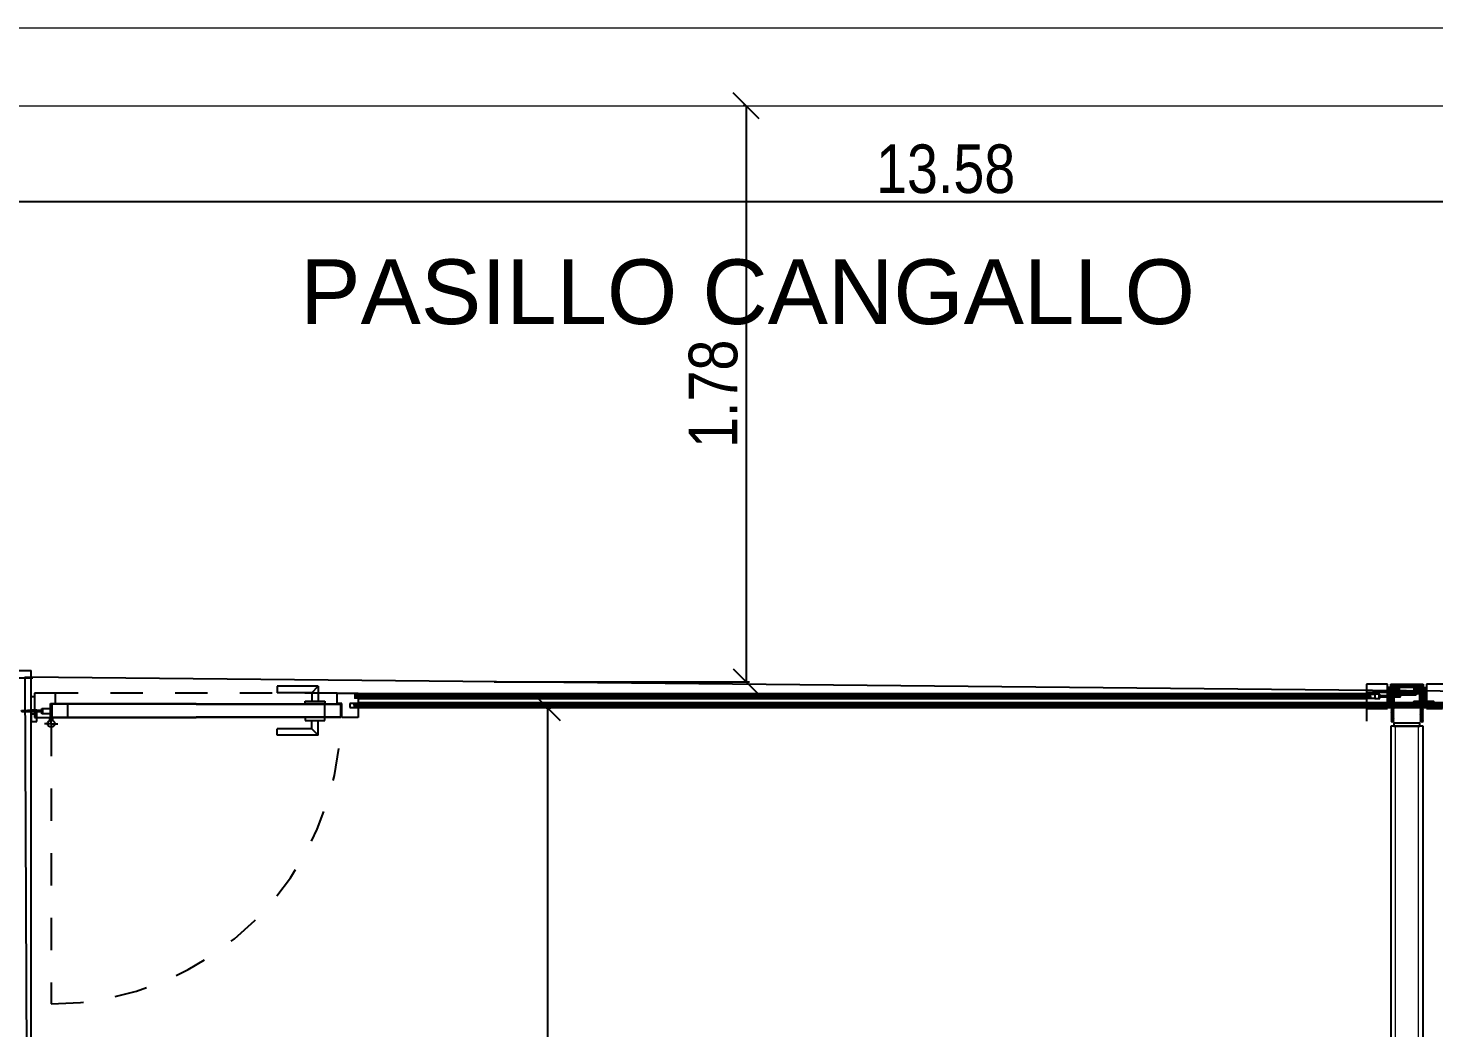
# Model space of a CAD drawing. Header units: millimetres. Extents: x 182 to 305, y 81 to 164.
# Drawn here: x 269.177 to 273.519, y 113.346 to 116.435 of the extents above; entities that cross this region are included whole.
import ezdxf

# ---------------------------------------------------------------- set-up
doc = ezdxf.new("R2010")
doc.units = ezdxf.units.MM
doc.linetypes.add('DASHED2', pattern=[0.375, 0.25, -0.125])
for name, color, linetype in [('0 corte 1', 7, 'Continuous'), ('0 corte 2', 7, 'Continuous'), ('00 existente muro', 7, 'Continuous'), ('ACCESORIOS', 7, 'Continuous'), ('DURLOCK', 7, 'Continuous'), ('estructura', 7, 'Continuous'), ('HATCH LADRILLO COMUN', 7, 'Continuous'), ('madera', 7, 'Continuous'), ('proyeciones', 7, 'Continuous'), ('REVOQUES', 7, 'Continuous'), ('Sectores', 3, 'Continuous'), ('tabique', 7, 'Continuous'), ('tabiqueria modular corte', 7, 'Continuous'), ('VIDRO', 7, 'Continuous')]:
    doc.layers.add(name, color=color, linetype=linetype)
doc.layers.add('A-WALL', color=7, linetype='Continuous', lineweight=9)
doc.layers.add('DIMENSION', color=1, linetype='Continuous', lineweight=25)
doc.styles.add('ARIALNARROW', font='ARIALN.TTF')
doc.styles.add('MtXpl_Arial_Unicode_', font='ARIALUNI.ttf')
doc.dimstyles.new('C', dxfattribs={"dimscale": 1.5, "dimtxt": 0.15, "dimasz": 0.08, "dimexe": 0.01, "dimexo": 0, "dimgap": 0.025, "dimtad": 1, "dimzin": 0, "dimdsep": 46, "dimtxsty": 'ARIALNARROW', "dimblk": 'OBLIQUE', "dimcen": 0, "dimclrd": 256, "dimclre": 256, "dimclrt": 256, "dimadec": 0, "dimazin": 0, "dimtfac": 1.666667, "dimtofl": 0, "dimtmove": 0, "dimatfit": 0, "dimldrblk": 'OBLIQUE', "dimfxl": 0.1, "dimtolj": 1, "dimtzin": 0, "dimarcsym": 0})

# ---------------------------------------------------------------- blocks, each defined once
blk = doc.blocks.new('_Oblique')
at = {"layer": 'estructura', "color": 0, "lineweight": -2}
blk.add_line((-0.5, -0.5), (0.5, 0.5), dxfattribs=at)
blk = doc.blocks.new('*D40')
at = {"layer": 'Defpoints', "color": 0}
for p in [(270.776868, 114.334649), (270.781109, 109.962148), (270.781109, 109.962148)]:
    blk.add_point(p, dxfattribs=at)
at = {"layer": 'DIMENSION', "lineweight": -2}
for p, q in [((270.776868, 114.334649), (270.791109, 114.334649)), ((270.781109, 114.334649), (270.781109, 109.962148)), ((270.781109, 109.962148), (270.791109, 109.962148))]:
    blk.add_line(p, q, dxfattribs=at)
at = {"layer": 'DIMENSION', "lineweight": -2, "xscale": 0.08, "yscale": 0.08, "zscale": 0.08}
for p, rotation in [((270.781109, 114.334649), 90), ((270.781109, 109.962148), 270)]:
    blk.add_blockref('_Oblique', p, dxfattribs=dict(at, rotation=rotation))
at = {"layer": 'DIMENSION', "insert": (270.679532, 112.148399), "char_height": 0.15, "attachment_point": 5, "rotation": 90, "style": 'ARIALNARROW'}
blk.add_mtext('\\A1;4.37', dxfattribs=at)
blk = doc.blocks.new('*D50')
at = {"layer": 'Defpoints', "color": 0}
for p in [(271.395165, 116.194648), (270.616235, 114.415204), (271.395165, 114.415204)]:
    blk.add_point(p, dxfattribs=at)
at = {"layer": 'DIMENSION', "lineweight": -2}
for p, q in [((271.395165, 116.194648), (271.385165, 116.194648)), ((271.395165, 116.194648), (271.395165, 114.415204)), ((270.616235, 114.415204), (271.405165, 114.415204))]:
    blk.add_line(p, q, dxfattribs=at)
at = {"layer": 'DIMENSION', "lineweight": -2, "xscale": 0.08, "yscale": 0.08, "zscale": 0.08}
for p, rotation in [((271.395165, 116.194648), 90), ((271.395165, 114.415204), 270)]:
    blk.add_blockref('_Oblique', p, dxfattribs=dict(at, rotation=rotation))
at = {"layer": 'DIMENSION', "insert": (271.293588, 115.304926), "char_height": 0.15, "attachment_point": 5, "rotation": 90, "style": 'ARIALNARROW'}
blk.add_mtext('\\A1;1.78', dxfattribs=at)
blk = doc.blocks.new('*D51')
at = {"layer": 'Defpoints', "color": 0}
for p in [(265.220788, 115.897484), (265.220788, 115.897484), (278.801539, 114.575899)]:
    blk.add_point(p, dxfattribs=at)
at = {"layer": 'DIMENSION', "lineweight": -2}
for p, q in [((265.220788, 115.897484), (265.220788, 115.907484)), ((278.801539, 115.897484), (265.220788, 115.897484)), ((278.801539, 114.575899), (278.801539, 115.907484))]:
    blk.add_line(p, q, dxfattribs=at)
at = {"layer": 'DIMENSION', "lineweight": -2, "xscale": 0.08, "yscale": 0.08, "zscale": 0.08, "rotation": 180}
blk.add_blockref('_Oblique', (265.220788, 115.897484), dxfattribs=at)
at = {"layer": 'DIMENSION', "lineweight": -2, "xscale": 0.08, "yscale": 0.08, "zscale": 0.08}
blk.add_blockref('_Oblique', (278.801539, 115.897484), dxfattribs=at)
at = {"layer": 'DIMENSION', "insert": (272.011164, 115.999061), "char_height": 0.15, "attachment_point": 5, "style": 'ARIALNARROW'}
blk.add_mtext('\\A1;13.58', dxfattribs=at)

msp = doc.modelspace()

# ---------------------------------------------------------------- linework, layer by layer
at = {"color": 252, "ltscale": 0.01}
msp.add_lwpolyline([(269.166106, 114.429649), (269.186106, 109.962148), (277.780636, 109.962148), (277.701952, 114.344624)], close=True, dxfattribs=at)
at = {"layer": '0 corte 1', "color": 252}
for p, q in [((273.404225, 114.377708), (273.396109, 114.377708)), ((273.396109, 114.377708), (273.396109, 114.342926)), ((273.401906, 114.342926), (273.401906, 114.348723)), ((273.408324, 114.373609), (273.404225, 114.377708)), ((273.463894, 114.373609), (273.408324, 114.373609)), ((273.467993, 114.377708), (273.463894, 114.373609)), ((273.476109, 114.377708), (273.467993, 114.377708)), ((273.470312, 114.348723), (273.470312, 114.342926)), ((273.476109, 114.342926), (273.476109, 114.377708)), ((273.396109, 114.342926), (273.401906, 114.342926)), ((273.470312, 114.342926), (273.476109, 114.342926))]:
    msp.add_line(p, q, dxfattribs=at)
at = {"layer": '0 corte 2'}
msp.add_lwpolyline([(273.39114, 114.293895), (273.39114, 114.382224), (273.31114, 114.382224), (273.31114, 114.293895)], dxfattribs=at)
at = {"layer": '00 existente muro', "color": 252, "lineweight": 18}
msp.add_line((269.186106, 114.245504, 0.000001), (269.186106, 114.379649), dxfattribs=at)
at = {"layer": 'A-WALL', "color": 252, "lineweight": 18}
for p, q in [((276.136101, 116.434648), (251.336101, 116.434648)), ((251.336101, 116.194648), (276.136101, 116.194648))]:
    msp.add_line(p, q, dxfattribs=at)
at = {"layer": 'ACCESORIOS', "color": 252}
for p, q in [((269.945559, 114.401563, 0.000001), (269.945559, 114.381445, 0.000001)), ((270.072618, 114.401563, 0.000001), (269.945559, 114.401563, 0.000001)), ((270.052956, 114.381445, 0.000001), (270.072618, 114.401563, 0.000001)), ((270.072618, 114.401563, 0.000001), (270.072618, 114.355609, 0.000001)), ((270.052956, 114.381445, 0.000001), (269.945559, 114.381445, 0.000001)), ((270.032289, 114.355609, 0.000001), (270.093106, 114.355609, 0.000001)), ((270.032289, 114.346649, 0.000001), (270.032289, 114.355609, 0.000001)), ((270.093106, 114.346649, 0.000001), (270.032289, 114.346649, 0.000001)), ((270.052956, 114.381445, 0.000001), (270.052956, 114.355609, 0.000001)), ((270.093106, 114.355609, 0.000001), (270.093106, 114.346649, 0.000001)), ((269.243106, 114.304649, 0.000001), (269.243106, 114.295649, 0.000001)), ((269.246106, 114.304649, 0.000001), (269.246106, 114.296509, 0.000001)), ((269.247606, 114.285612, 0.000001), (269.247606, 114.302249, 0.000001)), ((269.249106, 114.304649, 0.000001), (269.249106, 114.296509, 0.000001)), ((269.252106, 114.304649, 0.000001), (269.252106, 114.295649, 0.000001)), ((270.093106, 114.304649, 0.000001), (270.032289, 114.304649, 0.000001)), ((270.032289, 114.304649, 0.000001), (270.032289, 114.295689, 0.000001)), ((270.093106, 114.295689, 0.000001), (270.093106, 114.304649, 0.000001)), ((269.247606, 114.285612, 0.000001), (269.226932, 114.285612, 0.000001)), ((269.247606, 114.285612, 0.000001), (269.26828, 114.285612, 0.000001)), ((269.247606, 114.285612, 0.000001), (269.247606, 114.268974, 0.000001)), ((269.945559, 114.249735, 0.000001), (269.945559, 114.269853, 0.000001)), ((270.052956, 114.269853, 0.000001), (269.945559, 114.269853, 0.000001)), ((270.032289, 114.295689, 0.000001), (270.093106, 114.295689, 0.000001)), ((270.052956, 114.269853, 0.000001), (270.052956, 114.295689, 0.000001)), ((270.052956, 114.269853, 0.000001), (270.072618, 114.249735, 0.000001)), ((270.072618, 114.249735, 0.000001), (270.072618, 114.295689, 0.000001)), ((270.072618, 114.249735, 0.000001), (269.945559, 114.249735, 0.000001))]:
    msp.add_line(p, q, dxfattribs=at)
msp.add_lwpolyline([(273.351207, 114.369499), (273.351207, 114.370999), (273.349957, 114.370999), (273.349957, 114.374449, -0.414214), (273.350757, 114.375249), (273.352757, 114.375249), (273.352757, 114.365249), (273.350757, 114.365249, -0.414214), (273.349957, 114.366049), (273.349957, 114.369499)], format="xyb", close=True, dxfattribs=at)
for points in [[(273.352757, 114.368499), (273.413589, 114.368499, 0.144767), (273.413861, 114.368579), (273.416122, 114.370044, 0.481578), (273.416167, 114.370511), (273.414783, 114.371857, 0.195255), (273.414434, 114.371999), (273.352757, 114.371999)], [(273.519461, 114.350688), (273.458629, 114.350688, -0.144767), (273.458357, 114.350768), (273.456096, 114.352233, -0.481578), (273.45605, 114.3527), (273.457435, 114.354046, -0.195255), (273.457784, 114.354188), (273.519461, 114.354188)]]:
    msp.add_lwpolyline(points, format="xyb", dxfattribs=at)
for points in [[(273.352807, 114.368499), (273.353207, 114.367749), (273.354107, 114.372849), (273.354457, 114.371999)], [(273.354307, 114.368499), (273.354707, 114.367749), (273.355607, 114.372849), (273.355957, 114.371999)], [(273.355807, 114.368499), (273.356207, 114.367749), (273.357107, 114.372849), (273.357457, 114.371999)], [(273.357307, 114.368499), (273.357707, 114.367749), (273.358607, 114.372849), (273.358957, 114.371999)], [(273.358807, 114.368499), (273.359207, 114.367749), (273.360107, 114.372849), (273.360457, 114.371999)], [(273.360307, 114.368499), (273.360707, 114.367749), (273.361607, 114.372849), (273.361957, 114.371999)], [(273.361807, 114.368499), (273.362207, 114.367749), (273.363107, 114.372849), (273.363457, 114.371999)], [(273.363307, 114.368499), (273.363707, 114.367749), (273.364607, 114.372849), (273.364957, 114.371999)], [(273.364807, 114.368499), (273.365207, 114.367749), (273.366107, 114.372849), (273.366457, 114.371999)], [(273.366307, 114.368499), (273.366707, 114.367749), (273.367607, 114.372849), (273.367957, 114.371999)], [(273.367807, 114.368499), (273.368207, 114.367749), (273.369107, 114.372849), (273.369457, 114.371999)], [(273.369307, 114.368499), (273.369707, 114.367749), (273.370607, 114.372849), (273.370957, 114.371999)], [(273.370807, 114.368499), (273.371207, 114.367749), (273.372107, 114.372849), (273.372457, 114.371999)], [(273.372307, 114.368499), (273.372707, 114.367749), (273.373607, 114.372849), (273.373957, 114.371999)], [(273.373807, 114.368499), (273.374207, 114.367749), (273.375107, 114.372849), (273.375457, 114.371999)], [(273.375307, 114.368499), (273.375707, 114.367749), (273.376607, 114.372849), (273.376957, 114.371999)], [(273.376807, 114.368499), (273.377207, 114.367749), (273.378107, 114.372849), (273.378457, 114.371999)], [(273.378307, 114.368499), (273.378707, 114.367749), (273.379607, 114.372849), (273.379957, 114.371999)], [(273.379807, 114.368499), (273.380207, 114.367749), (273.381107, 114.372849), (273.381457, 114.371999)], [(273.381307, 114.368499), (273.381707, 114.367749), (273.382607, 114.372849), (273.382957, 114.371999)], [(273.382807, 114.368499), (273.383207, 114.367749), (273.384107, 114.372849), (273.384457, 114.371999)], [(273.382807, 114.368499), (273.383207, 114.367749), (273.384107, 114.372849), (273.384457, 114.371999)], [(273.384307, 114.368499), (273.384707, 114.367749), (273.385607, 114.372849), (273.385957, 114.371999)], [(273.385807, 114.368499), (273.386207, 114.367749), (273.387107, 114.372849), (273.387457, 114.371999)], [(273.387307, 114.368499), (273.387707, 114.367749), (273.388607, 114.372849), (273.388957, 114.371999)], [(273.388807, 114.368499), (273.389207, 114.367749), (273.390107, 114.372849), (273.390457, 114.371999)], [(273.390307, 114.368499), (273.390707, 114.367749), (273.391607, 114.372849), (273.391957, 114.371999)], [(273.391807, 114.368499), (273.392207, 114.367749), (273.393107, 114.372849), (273.393457, 114.371999)], [(273.393307, 114.368499), (273.393707, 114.367749), (273.394607, 114.372849), (273.394957, 114.371999)], [(273.394807, 114.368499), (273.395207, 114.367749), (273.396107, 114.372849), (273.396457, 114.371999)], [(273.396307, 114.368499), (273.396707, 114.367749), (273.397607, 114.372849), (273.397957, 114.371999)], [(273.397807, 114.368499), (273.398207, 114.367749), (273.399107, 114.372849), (273.399457, 114.371999)], [(273.399307, 114.368499), (273.399707, 114.367749), (273.400607, 114.372849), (273.400957, 114.371999)], [(273.400807, 114.368499), (273.401207, 114.367749), (273.402107, 114.372849), (273.402457, 114.371999)], [(273.402307, 114.368499), (273.402707, 114.367749), (273.403607, 114.372849), (273.403957, 114.371999)], [(273.403807, 114.368499), (273.404207, 114.367749), (273.405107, 114.372849), (273.405457, 114.371999)], [(273.403807, 114.368499), (273.404207, 114.367749), (273.405107, 114.372849), (273.405457, 114.371999)], [(273.405307, 114.368499), (273.405707, 114.367749), (273.406607, 114.372849), (273.406957, 114.371999)], [(273.406807, 114.368499), (273.407207, 114.367749), (273.408107, 114.372849), (273.408457, 114.371999)], [(273.408307, 114.368499), (273.408707, 114.367749), (273.409607, 114.372849), (273.409957, 114.371999)], [(273.409807, 114.368499), (273.410207, 114.367749), (273.411107, 114.372849), (273.411457, 114.371999)], [(273.411307, 114.368499), (273.411707, 114.367749), (273.412607, 114.372849), (273.412957, 114.371999)], [(273.412807, 114.368499), (273.413207, 114.367749), (273.414107, 114.372849), (273.414457, 114.371999)], [(273.459411, 114.350688), (273.459011, 114.349938), (273.458111, 114.355038), (273.457761, 114.354188)], [(273.460911, 114.350688), (273.460511, 114.349938), (273.459611, 114.355038), (273.459261, 114.354188)], [(273.462411, 114.350688), (273.462011, 114.349938), (273.461111, 114.355038), (273.460761, 114.354188)], [(273.463911, 114.350688), (273.463511, 114.349938), (273.462611, 114.355038), (273.462261, 114.354188)], [(273.465411, 114.350688), (273.465011, 114.349938), (273.464111, 114.355038), (273.463761, 114.354188)], [(273.466911, 114.350688), (273.466511, 114.349938), (273.465611, 114.355038), (273.465261, 114.354188)], [(273.468411, 114.350688), (273.468011, 114.349938), (273.467111, 114.355038), (273.466761, 114.354188)], [(273.468411, 114.350688), (273.468011, 114.349938), (273.467111, 114.355038), (273.466761, 114.354188)], [(273.469911, 114.350688), (273.469511, 114.349938), (273.468611, 114.355038), (273.468261, 114.354188)], [(273.471411, 114.350688), (273.471011, 114.349938), (273.470111, 114.355038), (273.469761, 114.354188)], [(273.472911, 114.350688), (273.472511, 114.349938), (273.471611, 114.355038), (273.471261, 114.354188)], [(273.474411, 114.350688), (273.474011, 114.349938), (273.473111, 114.355038), (273.472761, 114.354188)], [(273.475911, 114.350688), (273.475511, 114.349938), (273.474611, 114.355038), (273.474261, 114.354188)], [(273.477411, 114.350688), (273.477011, 114.349938), (273.476111, 114.355038), (273.475761, 114.354188)], [(273.478911, 114.350688), (273.478511, 114.349938), (273.477611, 114.355038), (273.477261, 114.354188)], [(273.480411, 114.350688), (273.480011, 114.349938), (273.479111, 114.355038), (273.478761, 114.354188)], [(273.481911, 114.350688), (273.481511, 114.349938), (273.480611, 114.355038), (273.480261, 114.354188)], [(273.483411, 114.350688), (273.483011, 114.349938), (273.482111, 114.355038), (273.481761, 114.354188)], [(273.484911, 114.350688), (273.484511, 114.349938), (273.483611, 114.355038), (273.483261, 114.354188)], [(273.486411, 114.350688), (273.486011, 114.349938), (273.485111, 114.355038), (273.484761, 114.354188)], [(273.487911, 114.350688), (273.487511, 114.349938), (273.486611, 114.355038), (273.486261, 114.354188)], [(273.489411, 114.350688), (273.489011, 114.349938), (273.488111, 114.355038), (273.487761, 114.354188)], [(273.489411, 114.350688), (273.489011, 114.349938), (273.488111, 114.355038), (273.487761, 114.354188)], [(273.490911, 114.350688), (273.490511, 114.349938), (273.489611, 114.355038), (273.489261, 114.354188)], [(273.492411, 114.350688), (273.492011, 114.349938), (273.491111, 114.355038), (273.490761, 114.354188)], [(273.493911, 114.350688), (273.493511, 114.349938), (273.492611, 114.355038), (273.492261, 114.354188)], [(273.495411, 114.350688), (273.495011, 114.349938), (273.494111, 114.355038), (273.493761, 114.354188)], [(273.496911, 114.350688), (273.496511, 114.349938), (273.495611, 114.355038), (273.495261, 114.354188)], [(273.498411, 114.350688), (273.498011, 114.349938), (273.497111, 114.355038), (273.496761, 114.354188)], [(273.499911, 114.350688), (273.499511, 114.349938), (273.498611, 114.355038), (273.498261, 114.354188)], [(273.501411, 114.350688), (273.501011, 114.349938), (273.500111, 114.355038), (273.499761, 114.354188)], [(273.502911, 114.350688), (273.502511, 114.349938), (273.501611, 114.355038), (273.501261, 114.354188)], [(273.504411, 114.350688), (273.504011, 114.349938), (273.503111, 114.355038), (273.502761, 114.354188)], [(273.505911, 114.350688), (273.505511, 114.349938), (273.504611, 114.355038), (273.504261, 114.354188)], [(273.507411, 114.350688), (273.507011, 114.349938), (273.506111, 114.355038), (273.505761, 114.354188)], [(273.508911, 114.350688), (273.508511, 114.349938), (273.507611, 114.355038), (273.507261, 114.354188)], [(273.510411, 114.350688), (273.510011, 114.349938), (273.509111, 114.355038), (273.508761, 114.354188)], [(273.511911, 114.350688), (273.511511, 114.349938), (273.510611, 114.355038), (273.510261, 114.354188)], [(273.513411, 114.350688), (273.513011, 114.349938), (273.512111, 114.355038), (273.511761, 114.354188)], [(273.514911, 114.350688), (273.514511, 114.349938), (273.513611, 114.355038), (273.513261, 114.354188)], [(273.516411, 114.350688), (273.516011, 114.349938), (273.515111, 114.355038), (273.514761, 114.354188)], [(273.517911, 114.350688), (273.517511, 114.349938), (273.516611, 114.355038), (273.516261, 114.354188)], [(273.519411, 114.350688), (273.519011, 114.349938), (273.518111, 114.355038), (273.517761, 114.354188)]]:
    msp.add_lwpolyline(points, dxfattribs=at)
at = {"layer": 'ACCESORIOS', "color": 252, "elevation": 0.000001}
msp.add_lwpolyline([(269.219458, 114.322628), (269.158626, 114.322628, -0.144767), (269.158354, 114.322709), (269.156093, 114.324174, -0.481578), (269.156047, 114.324641), (269.157432, 114.325987, -0.195255), (269.157781, 114.326128), (269.219458, 114.326128)], format="xyb", dxfattribs=at)
for points in [[(269.177408, 114.322628), (269.177008, 114.321878), (269.176108, 114.326978), (269.175758, 114.326128)], [(269.178908, 114.322628), (269.178508, 114.321878), (269.177608, 114.326978), (269.177258, 114.326128)], [(269.180408, 114.322628), (269.180008, 114.321878), (269.179108, 114.326978), (269.178758, 114.326128)], [(269.181908, 114.322628), (269.181508, 114.321878), (269.180608, 114.326978), (269.180258, 114.326128)], [(269.183408, 114.322628), (269.183008, 114.321878), (269.182108, 114.326978), (269.181758, 114.326128)], [(269.184908, 114.322628), (269.184508, 114.321878), (269.183608, 114.326978), (269.183258, 114.326128)], [(269.186408, 114.322628), (269.186008, 114.321878), (269.185108, 114.326978), (269.184758, 114.326128)], [(269.187908, 114.322628), (269.187508, 114.321878), (269.186608, 114.326978), (269.186258, 114.326128)], [(269.189408, 114.322628), (269.189008, 114.321878), (269.188108, 114.326978), (269.187758, 114.326128)], [(269.189408, 114.322628), (269.189008, 114.321878), (269.188108, 114.326978), (269.187758, 114.326128)], [(269.190908, 114.322628), (269.190508, 114.321878), (269.189608, 114.326978), (269.189258, 114.326128)], [(269.192408, 114.322628), (269.192008, 114.321878), (269.191108, 114.326978), (269.190758, 114.326128)], [(269.193908, 114.322628), (269.193508, 114.321878), (269.192608, 114.326978), (269.192258, 114.326128)], [(269.195408, 114.322628), (269.195008, 114.321878), (269.194108, 114.326978), (269.193758, 114.326128)], [(269.196908, 114.322628), (269.196508, 114.321878), (269.195608, 114.326978), (269.195258, 114.326128)], [(269.198408, 114.322628), (269.198008, 114.321878), (269.197108, 114.326978), (269.196758, 114.326128)], [(269.199908, 114.322628), (269.199508, 114.321878), (269.198608, 114.326978), (269.198258, 114.326128)], [(269.201408, 114.322628), (269.201008, 114.321878), (269.200108, 114.326978), (269.199758, 114.326128)], [(269.202908, 114.322628), (269.202508, 114.321878), (269.201608, 114.326978), (269.201258, 114.326128)], [(269.204408, 114.322628), (269.204008, 114.321878), (269.203108, 114.326978), (269.202758, 114.326128)], [(269.205908, 114.322628), (269.205508, 114.321878), (269.204608, 114.326978), (269.204258, 114.326128)], [(269.207408, 114.322628), (269.207008, 114.321878), (269.206108, 114.326978), (269.205758, 114.326128)], [(269.208908, 114.322628), (269.208508, 114.321878), (269.207608, 114.326978), (269.207258, 114.326128)], [(269.210408, 114.322628), (269.210008, 114.321878), (269.209108, 114.326978), (269.208758, 114.326128)], [(269.211908, 114.322628), (269.211508, 114.321878), (269.210608, 114.326978), (269.210258, 114.326128)], [(269.213408, 114.322628), (269.213008, 114.321878), (269.212108, 114.326978), (269.211758, 114.326128)], [(269.214908, 114.322628), (269.214508, 114.321878), (269.213608, 114.326978), (269.213258, 114.326128)], [(269.216408, 114.322628), (269.216008, 114.321878), (269.215108, 114.326978), (269.214758, 114.326128)], [(269.217908, 114.322628), (269.217508, 114.321878), (269.216608, 114.326978), (269.216258, 114.326128)], [(269.219408, 114.322628), (269.219008, 114.321878), (269.218108, 114.326978), (269.217758, 114.326128)]]:
    msp.add_lwpolyline(points, dxfattribs=at)
msp.add_lwpolyline([(269.221008, 114.323628), (269.221008, 114.325128), (269.222258, 114.325128), (269.222258, 114.328578, 0.414214), (269.221458, 114.329378), (269.219458, 114.329378), (269.219458, 114.319378), (269.221458, 114.319378, 0.414214), (269.222258, 114.320178), (269.222258, 114.323628)], format="xyb", close=True, dxfattribs=at)
at = {"layer": 'ACCESORIOS', "color": 252}
msp.add_circle((269.247606, 114.285612, 0.000001), 0.011, dxfattribs=at)
at = {"layer": 'DURLOCK', "color": 252, "lineweight": 18}
for p, q in [((273.401109, 109.990208), (273.401109, 114.277708)), ((273.401109, 114.277708), (273.401109, 114.277708)), ((273.401109, 114.277708), (273.471109, 114.277708)), ((273.471109, 114.277708), (273.471109, 110.055208))]:
    msp.add_line(p, q, dxfattribs=at)
at = {"layer": 'HATCH LADRILLO COMUN', "color": 252, "ltscale": 5}
for p, q in [((268.639617, 114.449649), (269.186106, 114.449649)), ((269.186106, 109.962148), (269.186106, 114.449649)), ((268.644299, 114.427483), (269.190788, 114.427483))]:
    msp.add_line(p, q, dxfattribs=at)
at = {"layer": 'madera', "color": 252}
for p, q in [((273.376109, 114.407708), (273.311109, 114.407708)), ((273.311109, 114.407708), (273.311109, 114.376458)), ((273.376109, 114.375708), (273.376109, 114.407708)), ((273.386109, 114.397708), (273.376109, 114.397708)), ((273.376109, 114.397708), (273.376109, 114.342708)), ((273.386109, 114.397708), (273.386109, 114.407708)), ((273.386109, 114.407708), (273.486109, 114.407708)), ((273.486109, 114.397708), (273.386109, 114.397708)), ((273.413609, 114.397708), (273.386109, 114.397708)), ((273.413609, 114.387708), (273.413609, 114.397708)), ((273.458609, 114.387708), (273.458609, 114.397708)), ((273.458609, 114.397708), (273.486109, 114.397708)), ((273.486109, 114.407708), (273.486109, 114.397708)), ((273.486109, 114.397708), (273.496109, 114.397708)), ((273.561109, 114.407708), (273.496109, 114.407708)), ((273.496109, 114.407708), (273.496109, 114.376458)), ((273.496109, 114.397708), (273.496109, 114.342708)), ((269.186106, 114.314649), (269.186106, 114.369649)), ((269.186106, 114.369649), (269.196106, 114.369649)), ((269.261106, 114.379649, 0.000001), (269.196106, 114.379649, 0.000001)), ((269.196106, 114.379649, 0.000001), (269.196106, 114.348399, 0.000001)), ((269.196106, 114.369649), (269.196106, 114.314649)), ((269.196106, 114.348399, 0.000001), (269.196106, 114.348399, 0.000001)), ((269.196106, 114.348399, 0.000001), (269.196106, 114.342149, 0.000001)), ((269.246106, 114.304649, 0.000001), (269.246106, 114.347649, 0.000001)), ((269.246106, 114.347649, 0.000001), (269.261106, 114.347649, 0.000001)), ((269.696106, 114.346649, 0.000001), (269.249106, 114.346649, 0.000001)), ((269.249106, 114.346649, 0.000001), (269.249106, 114.304649, 0.000001)), ((269.696106, 114.345649, 0.000001), (269.250106, 114.345649, 0.000001)), ((269.250106, 114.345649, 0.000001), (269.250106, 114.305649, 0.000001)), ((269.261106, 114.347649, 0.000001), (269.261106, 114.379649, 0.000001)), ((269.299106, 114.305649, 0.000001), (269.299106, 114.345649, 0.000001)), ((269.696106, 114.346649, 0.000001), (270.143106, 114.346649, 0.000001)), ((269.696106, 114.345649, 0.000001), (270.142106, 114.345649, 0.000001)), ((270.093106, 114.305649, 0.000001), (270.093106, 114.345649, 0.000001)), ((270.131106, 114.347649, 0.000001), (270.131106, 114.379649, 0.000001)), ((270.131106, 114.379649, 0.000001), (270.196106, 114.379649, 0.000001)), ((270.146106, 114.347649, 0.000001), (270.131106, 114.347649, 0.000001)), ((270.142106, 114.345649, 0.000001), (270.142106, 114.305649, 0.000001)), ((270.143106, 114.346649, 0.000001), (270.143106, 114.304649, 0.000001)), ((270.146106, 114.304649, 0.000001), (270.146106, 114.347649, 0.000001)), ((270.196106, 114.348399, 0.000001), (270.170606, 114.348399, 0.000001)), ((270.170606, 114.348399, 0.000001), (270.170606, 114.342149, 0.000001)), ((270.196106, 114.379649, 0.000001), (270.196106, 114.348399, 0.000001)), ((273.311109, 114.376458), (273.336609, 114.376458)), ((273.336609, 114.363958), (273.311109, 114.363958)), ((273.311109, 114.363958), (273.311109, 114.332708)), ((273.336609, 114.376458), (273.336609, 114.370208)), ((273.336609, 114.370208), (273.336609, 114.363958)), ((273.376109, 114.332708), (273.376109, 114.375708)), ((273.376109, 114.375708), (273.376109, 114.375708)), ((273.386109, 114.387708), (273.413609, 114.387708)), ((273.386109, 114.342708), (273.386109, 114.387708)), ((273.486109, 114.387708), (273.458609, 114.387708)), ((273.486109, 114.342708), (273.486109, 114.387708)), ((273.496109, 114.376458), (273.496109, 114.376458)), ((273.496109, 114.376458), (273.496109, 114.370208)), ((273.496109, 114.370208), (273.496109, 114.363958)), ((273.496109, 114.363958), (273.496109, 114.363958)), ((273.496109, 114.363958), (273.496109, 114.332708)), ((269.196106, 114.314649), (269.186106, 114.314649)), ((269.196106, 114.342149, 0.000001), (269.196106, 114.335899, 0.000001)), ((269.196106, 114.335899, 0.000001), (269.196106, 114.335899, 0.000001)), ((269.196106, 114.335899, 0.000001), (269.196106, 114.304649, 0.000001)), ((269.196106, 114.304649, 0.000001), (269.246106, 114.304649, 0.000001)), ((269.249106, 114.304649, 0.000001), (269.696106, 114.304649, 0.000001)), ((269.250106, 114.305649, 0.000001), (269.696106, 114.305649, 0.000001)), ((270.142106, 114.305649, 0.000001), (269.696106, 114.305649, 0.000001)), ((270.143106, 114.304649, 0.000001), (269.696106, 114.304649, 0.000001)), ((270.196106, 114.304649, 0.000001), (270.146106, 114.304649, 0.000001)), ((270.170606, 114.342149, 0.000001), (270.170606, 114.335899, 0.000001)), ((270.170606, 114.335899, 0.000001), (270.196106, 114.335899, 0.000001)), ((270.196106, 114.335899, 0.000001), (270.196106, 114.304649, 0.000001)), ((273.311109, 114.332708), (273.376109, 114.332708)), ((273.376109, 114.342708), (273.386109, 114.342708)), ((273.496109, 114.342708), (273.486109, 114.342708)), ((273.496109, 114.332708), (273.546109, 114.332708))]:
    msp.add_line(p, q, dxfattribs=at)
at = {"layer": 'madera', "color": 252, "linetype": 'Continuous'}
for p, q in [((273.376109, 114.397433), (273.376618, 114.396924)), ((273.376109, 114.394605), (273.380154, 114.39056)), ((273.376109, 114.391777), (273.378032, 114.389853)), ((273.376109, 114.388948), (273.380861, 114.384196)), ((273.378032, 114.39551), (273.385103, 114.388439)), ((273.378663, 114.397708), (273.382275, 114.394096)), ((273.379093, 114.388793), (273.381214, 114.386671)), ((273.381491, 114.397708), (273.384396, 114.394803)), ((273.381568, 114.389146), (273.386109, 114.384605)), ((273.383336, 114.393035), (273.385457, 114.390914)), ((273.38432, 114.397708), (273.389346, 114.392682)), ((273.385811, 114.393389), (273.391491, 114.387708)), ((273.38759, 114.407708), (273.386109, 114.406228)), ((273.388827, 114.406117), (273.386109, 114.403399)), ((273.388119, 114.402581), (273.386109, 114.400571)), ((273.388119, 114.399753), (273.386109, 114.397742)), ((273.386518, 114.389853), (273.388663, 114.387708)), ((273.387578, 114.397278), (273.3897, 114.395157)), ((273.393069, 114.401874), (273.388903, 114.397708)), ((273.391301, 114.405763), (273.38918, 114.403642)), ((273.396075, 114.407708), (273.389534, 114.401167)), ((273.390053, 114.397631), (273.397124, 114.39056)), ((273.390418, 114.407708), (273.390241, 114.407531)), ((273.39076, 114.394096), (273.395003, 114.389853)), ((273.39076, 114.391268), (273.39432, 114.387708)), ((273.392362, 114.398339), (273.391732, 114.397708)), ((273.393246, 114.407708), (273.392362, 114.406824)), ((273.392805, 114.397708), (273.393589, 114.396924)), ((273.395544, 114.401521), (273.393423, 114.399399)), ((273.398903, 114.407708), (273.394483, 114.403288)), ((273.400847, 114.403995), (273.39456, 114.397708)), ((273.395003, 114.39551), (273.402074, 114.388439)), ((273.395633, 114.397708), (273.399246, 114.394096)), ((273.396064, 114.388793), (273.397148, 114.387708)), ((273.400847, 114.406824), (273.396605, 114.402581)), ((273.398462, 114.397708), (273.401367, 114.394803)), ((273.398538, 114.389146), (273.399976, 114.387708)), ((273.405797, 114.406117), (273.398726, 114.399046)), ((273.400306, 114.393035), (273.402428, 114.390914)), ((273.40509, 114.402581), (273.400847, 114.398339)), ((273.40129, 114.397708), (273.406317, 114.392682)), ((273.40456, 114.407708), (273.402262, 114.40541)), ((273.402781, 114.393389), (273.408462, 114.387708)), ((273.40509, 114.399753), (273.403045, 114.397708)), ((273.403488, 114.389853), (273.405633, 114.387708)), ((273.404549, 114.397278), (273.40667, 114.395157)), ((273.41004, 114.401874), (273.405874, 114.397708)), ((273.408272, 114.405763), (273.406151, 114.403642)), ((273.413045, 114.407708), (273.406504, 114.401167)), ((273.407024, 114.397631), (273.413609, 114.391046)), ((273.407389, 114.407708), (273.407211, 114.407531)), ((273.407731, 114.394096), (273.411974, 114.389853)), ((273.407731, 114.391268), (273.41129, 114.387708)), ((273.409333, 114.398339), (273.408702, 114.397708)), ((273.410217, 114.407708), (273.409333, 114.406824)), ((273.409775, 114.397708), (273.410559, 114.396924)), ((273.412515, 114.401521), (273.410393, 114.399399)), ((273.415874, 114.407708), (273.411454, 114.403288)), ((273.417818, 114.403995), (273.411531, 114.397708)), ((273.411974, 114.39551), (273.413609, 114.393875)), ((273.412604, 114.397708), (273.413609, 114.396703)), ((273.413034, 114.388793), (273.413609, 114.388218)), ((273.417818, 114.406824), (273.413575, 114.402581)), ((273.422768, 114.406117), (273.415697, 114.399046)), ((273.422061, 114.402581), (273.417818, 114.398339)), ((273.421531, 114.407708), (273.419232, 114.40541)), ((273.422061, 114.399753), (273.420016, 114.397708)), ((273.42701, 114.401874), (273.422844, 114.397708)), ((273.425243, 114.405763), (273.423121, 114.403642)), ((273.430016, 114.407708), (273.423475, 114.401167)), ((273.424359, 114.407708), (273.424182, 114.407531)), ((273.426303, 114.398339), (273.425673, 114.397708)), ((273.427188, 114.407708), (273.426303, 114.406824)), ((273.429485, 114.401521), (273.427364, 114.399399)), ((273.432844, 114.407708), (273.428425, 114.403288)), ((273.434789, 114.403995), (273.428501, 114.397708)), ((273.434789, 114.406824), (273.430546, 114.402581)), ((273.439738, 114.406117), (273.432667, 114.399046)), ((273.439031, 114.402581), (273.434789, 114.398339)), ((273.438501, 114.407708), (273.436203, 114.40541)), ((273.439031, 114.399753), (273.436987, 114.397708)), ((273.443981, 114.401874), (273.439815, 114.397708)), ((273.442213, 114.405763), (273.440092, 114.403642)), ((273.446987, 114.407708), (273.440445, 114.401167)), ((273.44133, 114.407708), (273.441152, 114.407531)), ((273.443274, 114.398339), (273.442643, 114.397708)), ((273.444158, 114.407708), (273.443274, 114.406824)), ((273.446456, 114.401521), (273.444334, 114.399399)), ((273.449815, 114.407708), (273.445395, 114.403288)), ((273.451759, 114.403995), (273.445472, 114.397708)), ((273.451759, 114.406824), (273.447516, 114.402581)), ((273.456709, 114.406117), (273.449638, 114.399046)), ((273.456002, 114.402581), (273.451759, 114.398339)), ((273.455472, 114.407708), (273.453173, 114.40541)), ((273.456002, 114.399753), (273.453957, 114.397708)), ((273.460951, 114.401874), (273.456786, 114.397708)), ((273.459184, 114.405763), (273.457062, 114.403642)), ((273.463957, 114.407708), (273.457416, 114.401167)), ((273.4583, 114.407708), (273.458123, 114.407531)), ((273.459614, 114.397708), (273.458609, 114.396703)), ((273.465194, 114.397631), (273.458609, 114.391046)), ((273.460244, 114.39551), (273.458609, 114.393875)), ((273.459184, 114.388793), (273.458609, 114.388218)), ((273.460244, 114.398339), (273.459614, 114.397708)), ((273.461129, 114.407708), (273.460244, 114.406824)), ((273.464487, 114.394096), (273.460244, 114.389853)), ((273.464487, 114.391268), (273.460928, 114.387708)), ((273.463426, 114.401521), (273.461305, 114.399399)), ((273.462442, 114.397708), (273.461659, 114.396924)), ((273.466786, 114.407708), (273.462366, 114.403288)), ((273.46873, 114.403995), (273.462442, 114.397708)), ((273.469437, 114.393389), (273.463756, 114.387708)), ((273.46873, 114.406824), (273.464487, 114.402581)), ((273.467669, 114.397278), (273.465548, 114.395157)), ((273.470928, 114.397708), (273.465901, 114.392682)), ((273.46873, 114.389853), (273.466585, 114.387708)), ((273.473679, 114.406117), (273.466608, 114.399046)), ((273.472972, 114.402581), (273.46873, 114.398339)), ((273.471912, 114.393035), (273.46979, 114.390914)), ((273.472442, 114.407708), (273.470144, 114.40541)), ((273.477215, 114.39551), (273.470144, 114.388439)), ((273.473756, 114.397708), (273.470851, 114.394803)), ((273.472972, 114.399753), (273.470928, 114.397708)), ((273.473679, 114.389146), (273.472242, 114.387708)), ((273.476585, 114.397708), (273.472972, 114.394096)), ((273.477922, 114.401874), (273.473756, 114.397708)), ((273.476154, 114.405763), (273.474033, 114.403642)), ((273.480928, 114.407708), (273.474387, 114.401167)), ((273.476154, 114.388793), (273.47507, 114.387708)), ((273.475271, 114.407708), (273.475094, 114.407531)), ((273.482165, 114.397631), (273.475094, 114.39056)), ((273.477215, 114.398339), (273.476585, 114.397708)), ((273.478099, 114.407708), (273.477215, 114.406824)), ((273.481458, 114.394096), (273.477215, 114.389853)), ((273.481458, 114.391268), (273.477898, 114.387708)), ((273.480397, 114.401521), (273.478276, 114.399399)), ((273.479413, 114.397708), (273.478629, 114.396924)), ((273.483756, 114.407708), (273.479336, 114.403288)), ((273.4857, 114.403995), (273.479413, 114.397708)), ((273.486407, 114.393389), (273.480727, 114.387708)), ((273.4857, 114.406824), (273.481458, 114.402581)), ((273.48464, 114.397278), (273.482518, 114.395157)), ((273.487898, 114.397708), (273.482872, 114.392682)), ((273.4857, 114.389853), (273.483555, 114.387708)), ((273.486109, 114.401576), (273.483579, 114.399046)), ((273.486109, 114.398747), (273.4857, 114.398339)), ((273.49065, 114.389146), (273.486109, 114.384605)), ((273.488882, 114.393035), (273.486761, 114.390914)), ((273.494185, 114.39551), (273.487114, 114.388439)), ((273.490727, 114.397708), (273.487822, 114.394803)), ((273.493555, 114.397708), (273.489943, 114.394096)), ((273.493125, 114.388793), (273.491004, 114.386671)), ((273.496109, 114.388948), (273.491357, 114.384196)), ((273.496109, 114.394605), (273.492064, 114.39056)), ((273.496109, 114.391777), (273.494185, 114.389853)), ((273.496109, 114.397433), (273.4956, 114.396924)), ((273.376109, 114.383291), (273.376972, 114.382429)), ((273.376109, 114.380463), (273.376618, 114.379954)), ((273.376109, 114.377634), (273.380154, 114.37359)), ((273.376109, 114.374806), (273.378032, 114.372883)), ((273.376109, 114.371978), (273.380861, 114.367226)), ((273.376109, 114.366321), (273.376972, 114.365458)), ((273.376109, 114.363492), (273.376618, 114.362983)), ((273.376109, 114.360664), (273.380154, 114.356619)), ((273.376109, 114.357836), (273.378032, 114.355912)), ((273.376109, 114.355007), (273.380861, 114.350255)), ((273.376109, 114.34935), (273.376972, 114.348488)), ((273.376109, 114.346522), (273.376618, 114.346013)), ((273.377325, 114.384904), (273.384396, 114.377832)), ((273.377325, 114.367933), (273.384396, 114.360862)), ((273.377325, 114.350962), (273.384396, 114.343891)), ((273.378032, 114.381368), (273.382275, 114.377125)), ((273.378032, 114.37854), (273.385103, 114.371469)), ((273.378032, 114.364397), (273.382275, 114.360155)), ((273.378032, 114.361569), (273.385103, 114.354498)), ((273.378032, 114.347427), (273.382275, 114.343184)), ((273.379093, 114.371822), (273.381214, 114.369701)), ((273.379093, 114.354852), (273.381214, 114.35273)), ((273.381568, 114.372176), (273.386109, 114.367635)), ((273.381568, 114.355205), (273.386109, 114.350664)), ((273.382275, 114.385611), (273.386109, 114.381777)), ((273.382275, 114.382782), (273.386109, 114.378948)), ((273.382275, 114.36864), (273.386109, 114.364806)), ((273.382275, 114.365812), (273.386109, 114.361978)), ((273.382275, 114.35167), (273.386109, 114.347836)), ((273.382275, 114.348841), (273.386109, 114.345007)), ((273.383336, 114.376065), (273.385457, 114.373943)), ((273.383336, 114.359094), (273.385457, 114.356973)), ((273.385811, 114.376418), (273.386109, 114.37612)), ((273.385811, 114.359448), (273.386109, 114.359149)), ((273.489943, 114.385611), (273.486109, 114.381777)), ((273.489943, 114.382782), (273.486109, 114.378948)), ((273.486407, 114.376418), (273.486109, 114.37612)), ((273.49065, 114.372176), (273.486109, 114.367635)), ((273.489943, 114.36864), (273.486109, 114.364806)), ((273.489943, 114.365812), (273.486109, 114.361978)), ((273.486407, 114.359448), (273.486109, 114.359149)), ((273.49065, 114.355205), (273.486109, 114.350664)), ((273.489943, 114.35167), (273.486109, 114.347836)), ((273.489943, 114.348841), (273.486109, 114.345007)), ((273.488882, 114.376065), (273.486761, 114.373943)), ((273.488882, 114.359094), (273.486761, 114.356973)), ((273.494185, 114.37854), (273.487114, 114.371469)), ((273.494185, 114.361569), (273.487114, 114.354498)), ((273.494893, 114.384904), (273.487822, 114.377832)), ((273.494893, 114.367933), (273.487822, 114.360862)), ((273.494893, 114.350962), (273.487822, 114.343891)), ((273.494185, 114.381368), (273.489943, 114.377125)), ((273.494185, 114.364397), (273.489943, 114.360155)), ((273.494185, 114.347427), (273.489943, 114.343184)), ((273.493125, 114.371822), (273.491004, 114.369701)), ((273.493125, 114.354852), (273.491004, 114.35273)), ((273.496109, 114.371978), (273.491357, 114.367226)), ((273.496109, 114.355007), (273.491357, 114.350255)), ((273.496109, 114.377634), (273.492064, 114.37359)), ((273.496109, 114.360664), (273.492064, 114.356619)), ((273.496109, 114.374806), (273.494185, 114.372883)), ((273.496109, 114.357836), (273.494185, 114.355912)), ((273.496109, 114.383291), (273.495246, 114.382429)), ((273.496109, 114.366321), (273.495246, 114.365458)), ((273.496109, 114.34935), (273.495246, 114.348488)), ((273.496109, 114.380463), (273.4956, 114.379954)), ((273.496109, 114.363492), (273.4956, 114.362983)), ((273.496109, 114.346522), (273.4956, 114.346013)), ((273.376109, 114.343693), (273.377094, 114.342708)), ((273.378032, 114.344598), (273.379923, 114.342708)), ((273.494185, 114.344598), (273.492295, 114.342708)), ((273.496109, 114.343693), (273.495124, 114.342708))]:
    msp.add_line(p, q, dxfattribs=at)
at = {"layer": 'proyeciones', "color": 252, "linetype": 'DASHED2', "ltscale": 0.002}
msp.add_line((270.131106, 114.379649, 0.000001), (269.261106, 114.379649, 0.000001), dxfattribs=at)
at = {"layer": 'proyeciones', "color": 252}
for p, q in [((273.210807, 114.377708, 0.000001), (270.196106, 114.377708, 0.000001)), ((270.196106, 114.376458, 0.000001), (273.210807, 114.376458, 0.000001)), ((270.196106, 114.363958, 0.000001), (273.210807, 114.363958, 0.000001)), ((273.210807, 114.362708, 0.000001), (270.196106, 114.362708, 0.000001)), ((277.65466, 114.349649, 0.000001), (270.196106, 114.349649, 0.000001)), ((270.196106, 114.348399, 0.000001), (277.65466, 114.348399, 0.000001)), ((273.311109, 114.377708), (273.210807, 114.377708)), ((273.210807, 114.376458), (273.311109, 114.376458)), ((273.210807, 114.363958), (273.311109, 114.363958)), ((273.311109, 114.362708), (273.210807, 114.362708)), ((270.196106, 114.335899, 0.000001), (277.65466, 114.335899, 0.000001)), ((277.65466, 114.334649, 0.000001), (270.196106, 114.334649, 0.000001))]:
    msp.add_line(p, q, dxfattribs=at)
at = {"layer": 'proyeciones', "color": 252, "linetype": 'DASHED2', "ltscale": 0.015}
for p, q in [((273.352757, 114.376458), (273.336609, 114.376458)), ((273.336609, 114.363958), (273.352757, 114.363958)), ((273.352757, 114.363958), (273.352757, 114.376458)), ((269.219458, 114.316378, 0.000001), (269.219458, 114.332378, 0.000001)), ((269.219458, 114.332378, 0.000001), (269.246106, 114.332378, 0.000001)), ((269.246106, 114.316378, 0.000001), (269.219458, 114.316378, 0.000001)), ((269.247606, 114.285612, 0.000001), (269.247606, 113.419892, 0.000001))]:
    msp.add_line(p, q, dxfattribs=at)
msp.add_arc((269.24865, 114.3144, 0.000001), 0.894509, 269.933102, 359.375375, dxfattribs=at)
at = {"layer": 'REVOQUES', "color": 252, "ltscale": 5}
for p, q in [((273.486109, 114.277708), (273.386109, 114.277708)), ((273.386109, 114.277708), (273.386109, 109.990208)), ((273.486109, 109.990208), (273.486109, 114.277708))]:
    msp.add_line(p, q, dxfattribs=at)
at = {"layer": 'tabique', "color": 252, "linetype": 'Continuous'}
for p, q in [((273.403332, 114.387708), (273.386109, 114.370485)), ((273.400503, 114.387708), (273.386109, 114.373314)), ((273.397675, 114.387708), (273.386109, 114.376142)), ((273.394847, 114.387708), (273.386109, 114.378971)), ((273.392018, 114.387708), (273.386109, 114.381799)), ((273.38919, 114.387708), (273.386109, 114.384627)), ((273.386361, 114.387708), (273.386109, 114.387456)), ((273.396109, 114.377657), (273.386109, 114.367657)), ((273.396109, 114.374828), (273.386109, 114.364828)), ((273.396109, 114.372), (273.386109, 114.362)), ((273.396109, 114.369172), (273.386109, 114.359172)), ((273.396109, 114.366343), (273.386109, 114.356343)), ((273.396109, 114.363515), (273.386109, 114.353515)), ((273.396109, 114.360686), (273.386109, 114.350686)), ((273.396109, 114.357858), (273.386109, 114.347858)), ((273.396109, 114.355029), (273.386109, 114.345029)), ((273.396109, 114.352201), (273.386109, 114.342201)), ((273.396109, 114.349373), (273.386109, 114.339373)), ((273.396109, 114.346544), (273.386109, 114.336544)), ((273.40616, 114.387708), (273.39616, 114.377708)), ((273.408989, 114.387708), (273.398989, 114.377708)), ((273.411817, 114.387708), (273.401817, 114.377708)), ((273.414646, 114.387708), (273.404646, 114.377708)), ((273.417474, 114.387708), (273.407474, 114.377708)), ((273.420302, 114.387708), (273.410302, 114.377708)), ((273.423131, 114.387708), (273.413131, 114.377708)), ((273.425959, 114.387708), (273.415959, 114.377708)), ((273.428788, 114.387708), (273.418788, 114.377708)), ((273.431616, 114.387708), (273.421616, 114.377708)), ((273.434445, 114.387708), (273.424445, 114.377708)), ((273.437273, 114.387708), (273.427273, 114.377708)), ((273.440101, 114.387708), (273.430101, 114.377708)), ((273.44293, 114.387708), (273.43293, 114.377708)), ((273.445758, 114.387708), (273.435758, 114.377708)), ((273.448587, 114.387708), (273.438587, 114.377708)), ((273.451415, 114.387708), (273.441415, 114.377708)), ((273.454244, 114.387708), (273.444244, 114.377708)), ((273.457072, 114.387708), (273.447072, 114.377708)), ((273.4599, 114.387708), (273.4499, 114.377708)), ((273.462729, 114.387708), (273.452729, 114.377708)), ((273.465557, 114.387708), (273.455557, 114.377708)), ((273.468386, 114.387708), (273.458386, 114.377708)), ((273.471214, 114.387708), (273.461214, 114.377708)), ((273.474043, 114.387708), (273.464043, 114.377708)), ((273.476871, 114.387708), (273.466871, 114.377708)), ((273.479699, 114.387708), (273.469699, 114.377708)), ((273.482528, 114.387708), (273.472528, 114.377708)), ((273.485356, 114.387708), (273.475356, 114.377708)), ((273.486109, 114.385633), (273.476109, 114.375633)), ((273.486109, 114.382804), (273.476109, 114.372804)), ((273.486109, 114.379976), (273.476109, 114.369976)), ((273.486109, 114.377147), (273.476109, 114.367147)), ((273.486109, 114.374319), (273.476109, 114.364319)), ((273.486109, 114.37149), (273.476109, 114.36149)), ((273.486109, 114.368662), (273.476109, 114.358662)), ((273.486109, 114.365834), (273.476109, 114.355834)), ((273.486109, 114.363005), (273.476109, 114.353005)), ((273.486109, 114.360177), (273.476109, 114.350177)), ((273.486109, 114.357348), (273.476109, 114.347348)), ((273.486109, 114.35452), (273.476109, 114.34452)), ((273.486109, 114.351691), (273.476109, 114.341691)), ((273.486109, 114.348863), (273.476109, 114.338863)), ((273.486109, 114.346035), (273.476109, 114.336035)), ((273.396109, 114.343716), (273.386109, 114.333716)), ((273.396109, 114.340887), (273.386109, 114.330887)), ((273.396109, 114.338059), (273.386109, 114.328059)), ((273.396109, 114.335231), (273.386109, 114.325231)), ((273.396109, 114.332402), (273.386109, 114.322402)), ((273.396109, 114.329574), (273.386109, 114.319574)), ((273.396109, 114.326745), (273.386109, 114.316745)), ((273.396109, 114.323917), (273.386109, 114.313917)), ((273.396109, 114.321088), (273.386109, 114.311088)), ((273.396109, 114.31826), (273.386109, 114.30826)), ((273.396109, 114.315432), (273.386109, 114.305432)), ((273.396109, 114.312603), (273.386109, 114.302603)), ((273.396109, 114.309775), (273.386109, 114.299775)), ((273.396109, 114.306946), (273.386109, 114.296946)), ((273.396109, 114.304118), (273.386109, 114.294118)), ((273.396109, 114.301289), (273.386109, 114.291289)), ((273.486109, 114.343206), (273.476109, 114.333206)), ((273.486109, 114.340378), (273.476109, 114.330378)), ((273.486109, 114.337549), (273.476109, 114.327549)), ((273.486109, 114.334721), (273.476109, 114.324721)), ((273.486109, 114.331892), (273.476109, 114.321892)), ((273.486109, 114.329064), (273.476109, 114.319064)), ((273.486109, 114.326236), (273.476109, 114.316236)), ((273.486109, 114.323407), (273.476109, 114.313407)), ((273.486109, 114.320579), (273.476109, 114.310579)), ((273.486109, 114.31775), (273.476109, 114.30775)), ((273.486109, 114.314922), (273.476109, 114.304922)), ((273.486109, 114.312093), (273.476109, 114.302093)), ((273.486109, 114.309265), (273.476109, 114.299265)), ((273.486109, 114.306437), (273.476109, 114.296437)), ((273.486109, 114.303608), (273.476109, 114.293608)), ((273.396109, 114.298461), (273.387027, 114.289379)), ((273.396109, 114.295633), (273.389855, 114.289379)), ((273.396109, 114.292804), (273.392684, 114.289379)), ((273.396109, 114.289976), (273.395512, 114.289379)), ((273.486109, 114.30078), (273.476109, 114.29078)), ((273.486109, 114.297951), (273.477537, 114.289379)), ((273.486109, 114.295123), (273.480365, 114.289379)), ((273.486109, 114.292294), (273.483193, 114.289379)), ((273.486109, 114.289466), (273.486022, 114.289379))]:
    msp.add_line(p, q, dxfattribs=at)
at = {"layer": 'tabiqueria modular corte', "color": 252}
for p, q in [((269.186106, 114.327149), (269.186106, 114.292149)), ((269.203607, 114.327149), (269.186106, 114.327149)), ((269.203607, 114.292149), (269.203607, 114.327149)), ((269.186106, 114.292149), (269.203607, 114.292149)), ((273.396109, 114.287708), (273.396109, 114.277708)), ((273.476109, 114.287708), (273.396109, 114.287708)), ((273.396109, 114.277708), (273.476109, 114.277708)), ((273.476109, 114.277708), (273.476109, 114.287708))]:
    msp.add_line(p, q, dxfattribs=at)
at = {"layer": 'VIDRO', "color": 252, "linetype": 'Continuous'}
for p, q in [((270.183806, 114.374208, 0.000001), (273.210807, 114.374208, 0.000001)), ((270.183806, 114.373208, 0.000001), (273.210807, 114.373208, 0.000001)), ((270.183806, 114.372208, 0.000001), (273.210807, 114.372208, 0.000001)), ((270.183806, 114.371208, 0.000001), (273.210807, 114.371208, 0.000001)), ((270.183806, 114.369208, 0.000001), (273.210807, 114.369208, 0.000001)), ((270.183806, 114.368208, 0.000001), (273.210807, 114.368208, 0.000001)), ((270.183806, 114.367208, 0.000001), (273.210807, 114.367208, 0.000001)), ((270.183806, 114.366208, 0.000001), (273.210807, 114.366208, 0.000001)), ((270.183806, 114.343149, 0.000001), (270.183806, 114.346149, 0.000001)), ((270.183806, 114.346149, 0.000001), (277.666109, 114.346149, 0.000001)), ((270.183806, 114.345149, 0.000001), (277.666109, 114.345149, 0.000001)), ((270.184719, 114.375208, 0.000001), (273.210807, 114.375208, 0.000001)), ((270.184719, 114.374208, 0.000001), (273.210807, 114.374208, 0.000001)), ((270.184719, 114.374208, 0.000001), (273.210807, 114.374208, 0.000001)), ((270.184719, 114.373208, 0.000001), (273.210807, 114.373208, 0.000001)), ((270.184719, 114.367208, 0.000001), (273.210807, 114.367208, 0.000001)), ((270.184719, 114.366208, 0.000001), (273.210807, 114.366208, 0.000001)), ((270.184719, 114.366208, 0.000001), (273.210807, 114.366208, 0.000001)), ((270.184719, 114.365208, 0.000001), (273.210807, 114.365208, 0.000001)), ((270.184719, 114.347149, 0.000001), (277.65506, 114.347149, 0.000001)), ((270.184719, 114.346149, 0.000001), (277.666109, 114.346149, 0.000001)), ((270.184719, 114.346149, 0.000001), (277.666109, 114.346149, 0.000001)), ((270.184719, 114.345149, 0.000001), (277.666109, 114.345149, 0.000001)), ((270.184806, 114.370208, 0.000001), (273.210807, 114.370208, 0.000001)), ((270.184806, 114.370208, 0.000001), (273.210807, 114.370208, 0.000001)), ((273.322496, 114.375208), (273.210807, 114.375208)), ((273.322496, 114.374208), (273.210807, 114.374208)), ((273.322496, 114.374208), (273.210807, 114.374208)), ((273.323409, 114.374208), (273.210807, 114.374208)), ((273.322496, 114.373208), (273.210807, 114.373208)), ((273.323409, 114.373208), (273.210807, 114.373208)), ((273.323409, 114.372208), (273.210807, 114.372208)), ((273.323409, 114.371208), (273.210807, 114.371208)), ((273.322409, 114.370208), (273.210807, 114.370208)), ((273.322409, 114.370208), (273.210807, 114.370208)), ((273.323409, 114.369208), (273.210807, 114.369208)), ((273.323409, 114.368208), (273.210807, 114.368208)), ((273.322496, 114.367208), (273.210807, 114.367208)), ((273.323409, 114.367208), (273.210807, 114.367208)), ((273.322496, 114.366208), (273.210807, 114.366208)), ((273.322496, 114.366208), (273.210807, 114.366208)), ((273.323409, 114.366208), (273.210807, 114.366208)), ((273.322496, 114.365208), (273.210807, 114.365208)), ((273.323409, 114.371208), (273.323409, 114.374208)), ((273.323409, 114.369208), (273.323409, 114.366208)), ((270.183806, 114.344149, 0.000001), (277.666109, 114.344149, 0.000001)), ((270.183806, 114.343149, 0.000001), (277.666109, 114.343149, 0.000001)), ((270.183806, 114.341149, 0.000001), (277.666109, 114.341149, 0.000001)), ((270.183806, 114.341149, 0.000001), (270.183806, 114.338149, 0.000001)), ((270.183806, 114.340149, 0.000001), (277.666109, 114.340149, 0.000001)), ((270.183806, 114.339149, 0.000001), (277.666109, 114.339149, 0.000001)), ((270.183806, 114.338149, 0.000001), (277.666109, 114.338149, 0.000001)), ((270.184719, 114.339149, 0.000001), (277.666109, 114.339149, 0.000001)), ((270.184719, 114.338149, 0.000001), (277.666109, 114.338149, 0.000001)), ((270.184719, 114.338149, 0.000001), (277.666109, 114.338149, 0.000001)), ((270.184719, 114.337149, 0.000001), (277.652875, 114.337149, 0.000001)), ((270.184806, 114.342149, 0.000001), (277.66511, 114.342149, 0.000001)), ((270.184806, 114.342149, 0.000001), (277.66511, 114.342149, 0.000001))]:
    msp.add_line(p, q, dxfattribs=at)
for centre, start, end in [((270.184806, 114.346149, 0.000001), 90, 180), ((273.322409, 114.374208), 0, 90), ((273.322409, 114.371208), 270, 0), ((273.322409, 114.369208), 0, 90), ((273.322409, 114.366208), 270, 0), ((270.184806, 114.343149, 0.000001), 180, 270), ((270.184806, 114.341149, 0.000001), 90, 180), ((270.184806, 114.338149, 0.000001), 180, 270)]:
    msp.add_arc(centre, 0.001, start, end, dxfattribs=at)

# ---------------------------------------------------------------- texts
at = {"layer": 'Sectores', "style": 'MtXpl_Arial_Unicode_'}
msp.add_text('PASILLO CANGALLO', height=0.2, dxfattribs=at).set_placement((270.017374, 115.520182))

# ---------------------------------------------------------------- dimensions: what is measured, and where the dimension line sits
at = {"layer": 'DIMENSION'}
for base, p1, p2, picture, middle in [((271.395165, 114.415204), (271.395165, 116.194648), (270.616235, 114.415204), '*D50', (271.293588, 115.304926)), ((270.781109, 109.962148), (270.776868, 114.334649), (270.781109, 109.962148), '*D40', (270.679532, 112.148399))]:
    dim = msp.add_linear_dim(base=base, p1=p1, p2=p2, angle=90, dimstyle='C', override={"dimscale": 1, "dimlfac": 1, "dimtxsty": 'ARIALNARROW', "dimtolj": 1}, dxfattribs=at)
    dim.commit()
    dim.dimension.update_dxf_attribs({"geometry": picture, "text_midpoint": middle})
dim = msp.add_linear_dim(base=(265.220788, 115.897484), p1=(278.801539, 114.575899), p2=(265.220788, 115.897484), dimstyle='C', override={"dimscale": 1, "dimlfac": 1, "dimtxsty": 'ARIALNARROW', "dimtmove": 1, "dimtolj": 1}, dxfattribs=at)
dim.commit()
dim.dimension.update_dxf_attribs({"geometry": '*D51', "text_midpoint": (272.011164, 115.999061)})

doc.saveas('drawing.dxf')
